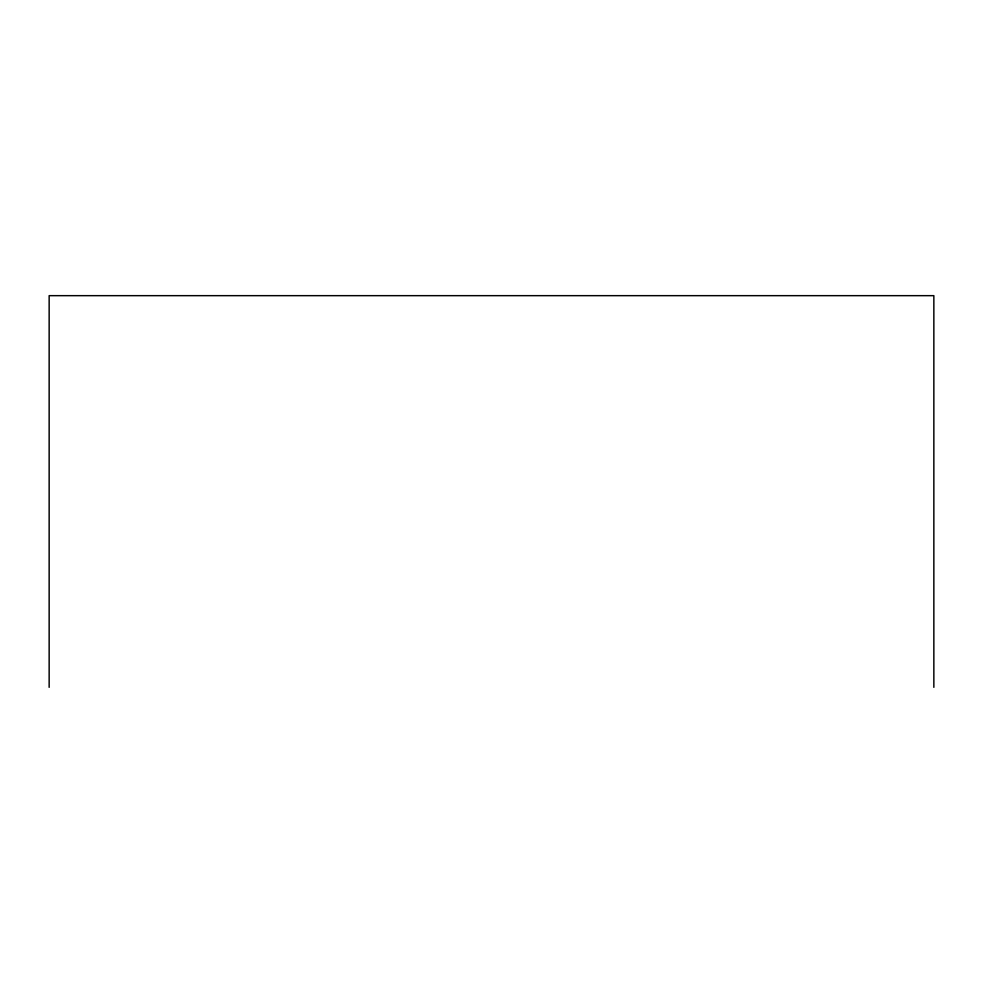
<?xml version="1.0" encoding="UTF-8"?>
<svg xmlns="http://www.w3.org/2000/svg" width="983" height="983" viewBox="0 0 983 983"><rect width="100%" height="100%" fill="white"/><g stroke="black" fill="none" stroke-linecap="round" stroke-linejoin="round"><path stroke-width="1.47" d="M933.85 687.338L933.85 295.662L49.15 295.662L49.15 687.338"/></g></svg>
